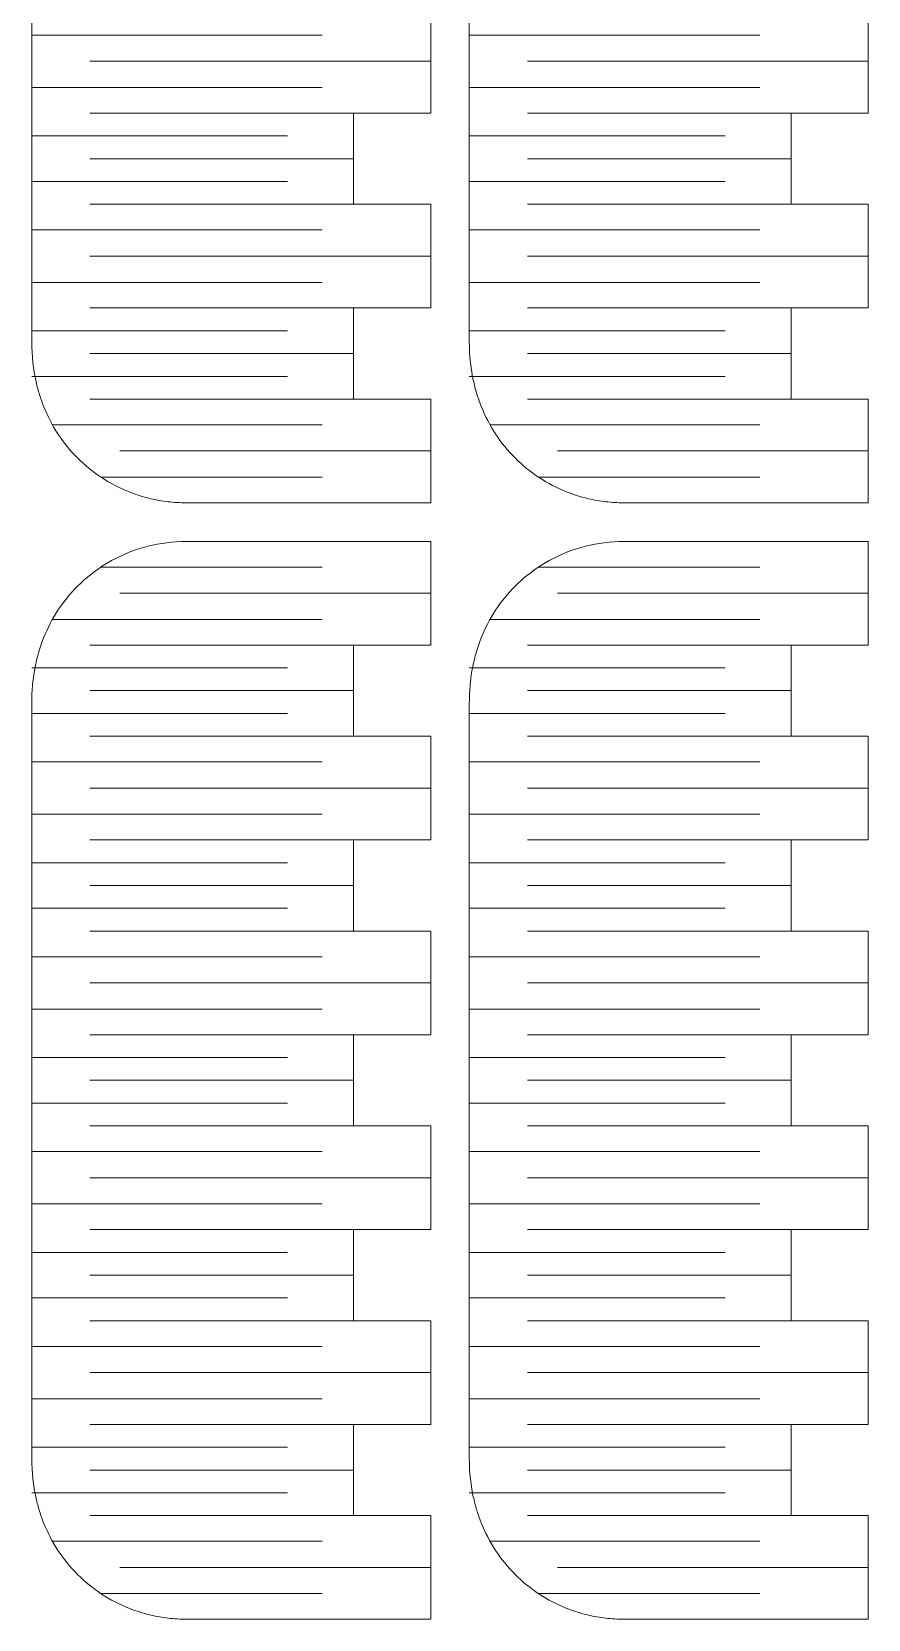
# Model space of a CAD drawing. Header units: millimetres. Extents: x -297 to 399, y -331 to 222.
# Drawn here: x 334 to 399, y -127.8 to -4.5 of the extents above; entities that cross this region are included whole.
import ezdxf

# ---------------------------------------------------------------- set-up
doc = ezdxf.new("R2010")
doc.units = ezdxf.units.MM
doc.header["$MEASUREMENT"] = 0
doc.layers.add('Layer 1', color=7, linetype='Continuous')

msp = doc.modelspace()

# ---------------------------------------------------------------- linework, layer by layer
at = {"layer": 'Layer 1', "color": 250, "lineweight": 20}
for points in [[(341.2981, 41.6833), (340.5568, 41.3673), (339.8446, 40.9772), (339.1813, 40.5174), (339.1813, 40.5174), (338.5198, 40.0589), (337.9069, 39.5311), (337.3525, 38.9478), (337.3525, 38.9478), (336.7996, 38.3661), (336.3049, 37.729), (335.8812, 37.0473), (335.8812, 37.0473), (335.4541, 36.3601), (335.0992, 35.6274), (334.8188, 34.8695), (334.8188, 34.8695), (334.7419, 34.6616), (334.6706, 34.4519), (334.6049, 34.2403), (334.6049, 34.2403), (334.5387, 34.027), (334.4783, 33.8118), (334.4235, 33.5952), (334.4235, 33.5952), (334.3681, 33.3762), (334.3185, 33.1557), (334.2745, 32.9341), (334.2745, 32.9341), (334.2299, 32.7094), (334.1911, 32.4837), (334.1579, 32.257), (334.1579, 32.257), (334.1242, 32.0268), (334.0964, 31.7957), (334.0738, 31.564), (334.0738, 31.564), (334.0507, 31.3282), (334.033, 31.0918), (334.0221, 30.8551), (334.0221, 30.8551), (334.0109, 30.6136), (334.0069, 30.3719), (334.0028, 30.1302), (334.0028, 30.1302), (334.0028, 30.1302), (334.0028, -28.557), (334.0028, -28.557), (334.0028, -28.557), (334.0028, -28.557), (334.0102, -28.9717), (334.0102, -28.9717), (334.0102, -28.9717), (334.0102, -28.9717), (334.0274, -29.379), (334.0274, -29.379), (334.0274, -29.379), (334.0274, -29.379), (334.0545, -29.7787), (334.0545, -29.7787), (334.0545, -29.7787), (334.0545, -29.7787), (334.0914, -30.1711), (334.0914, -30.1711), (334.0914, -30.1711), (334.0914, -30.1711), (334.1382, -30.5559), (334.1382, -30.5559), (334.1382, -30.5559), (334.1382, -30.5559), (334.1949, -30.9332), (334.1949, -30.9332), (334.1949, -30.9332), (334.1949, -30.9332), (334.2614, -31.3031), (334.2614, -31.3031), (334.2614, -31.3031), (334.3278, -31.644), (334.4077, -31.9824), (334.5013, -32.317), (334.5013, -32.317), (334.5938, -32.6475), (334.6996, -32.9742), (334.8188, -33.2963), (334.8188, -33.2963), (335.0992, -34.0542), (335.4539, -34.7865), (335.8808, -35.4735), (335.8808, -35.4735), (336.3045, -36.1554), (336.7994, -36.7926), (337.3525, -37.3746), (337.3525, -37.3746), (337.9067, -37.9578), (338.5195, -38.4854), (339.1807, -38.9438), (339.1807, -38.9438), (339.8442, -39.4037), (340.5565, -39.7939), (341.2981, -40.1101), (341.2981, -40.1101), (341.5094, -40.2002), (341.723, -40.2843), (341.939, -40.3621), (341.939, -40.3621), (342.154, -40.4396), (342.3712, -40.511), (342.5903, -40.5759), (342.5903, -40.5759), (342.8091, -40.6408), (343.0298, -40.6993), (343.252, -40.7515), (343.252, -40.7515), (343.4747, -40.8037), (343.6988, -40.8495), (343.9241, -40.8887), (343.9241, -40.8887), (344.1506, -40.9282), (344.3782, -40.961), (344.6066, -40.9878), (344.6066, -40.9878), (344.8369, -41.0148), (345.068, -41.0357), (345.2995, -41.0485), (345.2995, -41.0485), (345.5337, -41.0615), (345.7682, -41.0663), (346.0028, -41.071), (346.0028, -41.071), (346.0028, -41.071), (365.0028, -41.071), (365.0028, -41.071), (365.0028, -41.071), (365.0028, -41.071), (365.0028, -33.0204), (365.0028, -33.0204), (365.0028, -33.0204), (365.0028, -33.0204), (359.0028, -33.0204), (359.0028, -33.0204), (359.0028, -33.0204), (359.0028, -33.0204), (359.0028, -25.9381), (359.0028, -25.9381), (359.0028, -25.9381), (359.0028, -25.9381), (365.0028, -25.9381), (365.0028, -25.9381), (365.0028, -25.9381), (365.0028, -25.9381), (365.0028, -17.8875), (365.0028, -17.8875), (365.0028, -17.8875), (365.0028, -17.8875), (359.0028, -17.8875), (359.0028, -17.8875), (359.0028, -17.8875), (359.0028, -17.8875), (359.0028, -10.8052), (359.0028, -10.8052), (359.0028, -10.8052), (359.0028, -10.8052), (365.0028, -10.8052), (365.0028, -10.8052), (365.0028, -10.8052), (365.0028, -10.8052), (365.0028, -2.7546), (365.0028, -2.7546), (365.0028, -2.7546), (365.0028, -2.7546), (359.0028, -2.7546), (359.0028, -2.7546), (359.0028, -2.7546), (359.0028, -2.7546), (359.0028, 4.3278), (359.0028, 4.3278), (359.0028, 4.3278), (359.0028, 4.3278), (365.0028, 4.3278), (365.0028, 4.3278), (365.0028, 4.3278), (365.0028, 4.3278), (365.0028, 12.3784), (365.0028, 12.3784), (365.0028, 12.3784), (365.0028, 12.3784), (359.0028, 12.3784), (359.0028, 12.3784), (359.0028, 12.3784), (359.0028, 12.3784), (359.0028, 19.4607), (359.0028, 19.4607), (359.0028, 19.4607), (359.0028, 19.4607), (365.0028, 19.4607), (365.0028, 19.4607), (365.0028, 19.4607), (365.0028, 19.4607), (365.0028, 27.5113), (365.0028, 27.5113), (365.0028, 27.5113), (365.0028, 27.5113), (359.0028, 27.5113), (359.0028, 27.5113), (359.0028, 27.5113), (359.0028, 27.5113), (359.0028, 34.5936), (359.0028, 34.5936), (359.0028, 34.5936), (359.0028, 34.5936), (365.0028, 34.5936), (365.0028, 34.5936), (365.0028, 34.5936), (365.0028, 34.5936), (365.0028, 42.6442), (365.0028, 42.6442), (365.0028, 42.6442), (365.0028, 42.6442), (346.0028, 42.6442), (346.0028, 42.6442), (346.0028, 42.6442), (346.0028, 42.6442), (345.6206, 42.6359), (345.6206, 42.6359), (345.6206, 42.6359), (345.6206, 42.6359), (345.2417, 42.6166), (345.2417, 42.6166), (345.2417, 42.6166), (345.2417, 42.6166), (344.8663, 42.5863), (344.8663, 42.5863), (344.8663, 42.5863), (344.8663, 42.5863), (344.4942, 42.5452), (344.4942, 42.5452), (344.4942, 42.5452), (344.4942, 42.5452), (344.1255, 42.4931), (344.1255, 42.4931), (344.1255, 42.4931), (344.1255, 42.4931), (343.7602, 42.4301), (343.7602, 42.4301), (343.7602, 42.4301), (343.7602, 42.4301), (343.3983, 42.3562), (343.3983, 42.3562), (343.3983, 42.3562), (343.3983, 42.3562), (343.0398, 42.2714), (343.0398, 42.2714), (343.0398, 42.2714), (343.0398, 42.2714), (342.6847, 42.1756), (342.6847, 42.1756), (342.6847, 42.1756), (342.6847, 42.1756), (342.333, 42.0689), (342.333, 42.0689), (342.333, 42.0689), (342.333, 42.0689), (341.9846, 41.9513), (341.9846, 41.9513), (341.9846, 41.9513), (341.9846, 41.9513), (341.6397, 41.8228), (341.6397, 41.8228), (341.6397, 41.8228), (341.6397, 41.8228), (341.2981, 41.6833), (341.2981, 41.6833)], [(375.2981, 41.6833), (374.5568, 41.3673), (373.8446, 40.9772), (373.1813, 40.5174), (373.1813, 40.5174), (372.5198, 40.0589), (371.9069, 39.5311), (371.3525, 38.9478), (371.3525, 38.9478), (370.7996, 38.3661), (370.3049, 37.729), (369.8812, 37.0473), (369.8812, 37.0473), (369.4541, 36.3601), (369.0992, 35.6274), (368.8188, 34.8695), (368.8188, 34.8695), (368.7419, 34.6616), (368.6706, 34.4519), (368.6049, 34.2403), (368.6049, 34.2403), (368.5387, 34.027), (368.4783, 33.8118), (368.4235, 33.5952), (368.4235, 33.5952), (368.3681, 33.3762), (368.3185, 33.1557), (368.2745, 32.9341), (368.2745, 32.9341), (368.2299, 32.7094), (368.1911, 32.4837), (368.1579, 32.257), (368.1579, 32.257), (368.1242, 32.0268), (368.0964, 31.7957), (368.0738, 31.564), (368.0738, 31.564), (368.0507, 31.3282), (368.033, 31.0918), (368.0221, 30.8551), (368.0221, 30.8551), (368.0109, 30.6136), (368.0069, 30.3719), (368.0028, 30.1302), (368.0028, 30.1302), (368.0028, 30.1302), (368.0028, -28.557), (368.0028, -28.557), (368.0028, -28.557), (368.0028, -28.557), (368.0102, -28.9717), (368.0102, -28.9717), (368.0102, -28.9717), (368.0102, -28.9717), (368.0274, -29.379), (368.0274, -29.379), (368.0274, -29.379), (368.0274, -29.379), (368.0545, -29.7787), (368.0545, -29.7787), (368.0545, -29.7787), (368.0545, -29.7787), (368.0914, -30.1711), (368.0914, -30.1711), (368.0914, -30.1711), (368.0914, -30.1711), (368.1382, -30.5559), (368.1382, -30.5559), (368.1382, -30.5559), (368.1382, -30.5559), (368.1949, -30.9332), (368.1949, -30.9332), (368.1949, -30.9332), (368.1949, -30.9332), (368.2614, -31.3031), (368.2614, -31.3031), (368.2614, -31.3031), (368.3278, -31.644), (368.4077, -31.9824), (368.5013, -32.317), (368.5013, -32.317), (368.5938, -32.6475), (368.6996, -32.9742), (368.8188, -33.2963), (368.8188, -33.2963), (369.0992, -34.0542), (369.4539, -34.7865), (369.8808, -35.4735), (369.8808, -35.4735), (370.3045, -36.1554), (370.7994, -36.7926), (371.3525, -37.3746), (371.3525, -37.3746), (371.9067, -37.9578), (372.5195, -38.4854), (373.1807, -38.9438), (373.1807, -38.9438), (373.8442, -39.4037), (374.5565, -39.7939), (375.2981, -40.1101), (375.2981, -40.1101), (375.5094, -40.2002), (375.723, -40.2843), (375.939, -40.3621), (375.939, -40.3621), (376.154, -40.4396), (376.3712, -40.511), (376.5903, -40.5759), (376.5903, -40.5759), (376.8091, -40.6408), (377.0298, -40.6993), (377.252, -40.7515), (377.252, -40.7515), (377.4747, -40.8037), (377.6988, -40.8495), (377.9241, -40.8887), (377.9241, -40.8887), (378.1506, -40.9282), (378.3782, -40.961), (378.6066, -40.9878), (378.6066, -40.9878), (378.8369, -41.0148), (379.068, -41.0357), (379.2995, -41.0485), (379.2995, -41.0485), (379.5337, -41.0615), (379.7682, -41.0663), (380.0028, -41.071), (380.0028, -41.071), (380.0028, -41.071), (399.0028, -41.071), (399.0028, -41.071), (399.0028, -41.071), (399.0028, -41.071), (399.0028, -33.0204), (399.0028, -33.0204), (399.0028, -33.0204), (399.0028, -33.0204), (393.0028, -33.0204), (393.0028, -33.0204), (393.0028, -33.0204), (393.0028, -33.0204), (393.0028, -25.9381), (393.0028, -25.9381), (393.0028, -25.9381), (393.0028, -25.9381), (399.0028, -25.9381), (399.0028, -25.9381), (399.0028, -25.9381), (399.0028, -25.9381), (399.0028, -17.8875), (399.0028, -17.8875), (399.0028, -17.8875), (399.0028, -17.8875), (393.0028, -17.8875), (393.0028, -17.8875), (393.0028, -17.8875), (393.0028, -17.8875), (393.0028, -10.8052), (393.0028, -10.8052), (393.0028, -10.8052), (393.0028, -10.8052), (399.0028, -10.8052), (399.0028, -10.8052), (399.0028, -10.8052), (399.0028, -10.8052), (399.0028, -2.7546), (399.0028, -2.7546), (399.0028, -2.7546), (399.0028, -2.7546), (393.0028, -2.7546), (393.0028, -2.7546), (393.0028, -2.7546), (393.0028, -2.7546), (393.0028, 4.3278), (393.0028, 4.3278), (393.0028, 4.3278), (393.0028, 4.3278), (399.0028, 4.3278), (399.0028, 4.3278), (399.0028, 4.3278), (399.0028, 4.3278), (399.0028, 12.3784), (399.0028, 12.3784), (399.0028, 12.3784), (399.0028, 12.3784), (393.0028, 12.3784), (393.0028, 12.3784), (393.0028, 12.3784), (393.0028, 12.3784), (393.0028, 19.4607), (393.0028, 19.4607), (393.0028, 19.4607), (393.0028, 19.4607), (399.0028, 19.4607), (399.0028, 19.4607), (399.0028, 19.4607), (399.0028, 19.4607), (399.0028, 27.5113), (399.0028, 27.5113), (399.0028, 27.5113), (399.0028, 27.5113), (393.0028, 27.5113), (393.0028, 27.5113), (393.0028, 27.5113), (393.0028, 27.5113), (393.0028, 34.5936), (393.0028, 34.5936), (393.0028, 34.5936), (393.0028, 34.5936), (399.0028, 34.5936), (399.0028, 34.5936), (399.0028, 34.5936), (399.0028, 34.5936), (399.0028, 42.6442), (399.0028, 42.6442), (399.0028, 42.6442), (399.0028, 42.6442), (380.0028, 42.6442), (380.0028, 42.6442), (380.0028, 42.6442), (380.0028, 42.6442), (379.6206, 42.6359), (379.6206, 42.6359), (379.6206, 42.6359), (379.6206, 42.6359), (379.2417, 42.6166), (379.2417, 42.6166), (379.2417, 42.6166), (379.2417, 42.6166), (378.8663, 42.5863), (378.8663, 42.5863), (378.8663, 42.5863), (378.8663, 42.5863), (378.4942, 42.5452), (378.4942, 42.5452), (378.4942, 42.5452), (378.4942, 42.5452), (378.1255, 42.4931), (378.1255, 42.4931), (378.1255, 42.4931), (378.1255, 42.4931), (377.7602, 42.4301), (377.7602, 42.4301), (377.7602, 42.4301), (377.7602, 42.4301), (377.3983, 42.3562), (377.3983, 42.3562), (377.3983, 42.3562), (377.3983, 42.3562), (377.0398, 42.2714), (377.0398, 42.2714), (377.0398, 42.2714), (377.0398, 42.2714), (376.6847, 42.1756), (376.6847, 42.1756), (376.6847, 42.1756), (376.6847, 42.1756), (376.333, 42.0689), (376.333, 42.0689), (376.333, 42.0689), (376.333, 42.0689), (375.9846, 41.9513), (375.9846, 41.9513), (375.9846, 41.9513), (375.9846, 41.9513), (375.6397, 41.8228), (375.6397, 41.8228), (375.6397, 41.8228), (375.6397, 41.8228), (375.2981, 41.6833), (375.2981, 41.6833)], [(341.2981, -45.0319), (340.5568, -45.3479), (339.8446, -45.738), (339.1813, -46.1978), (339.1813, -46.1978), (338.5198, -46.6563), (337.9069, -47.1841), (337.3525, -47.7674), (337.3525, -47.7674), (336.7996, -48.3491), (336.3049, -48.9862), (335.8812, -49.6679), (335.8812, -49.6679), (335.4541, -50.3551), (335.0992, -51.0878), (334.8188, -51.8457), (334.8188, -51.8457), (334.7419, -52.0536), (334.6706, -52.2633), (334.6049, -52.4749), (334.6049, -52.4749), (334.5387, -52.6882), (334.4783, -52.9034), (334.4235, -53.12), (334.4235, -53.12), (334.3681, -53.339), (334.3185, -53.5595), (334.2745, -53.7811), (334.2745, -53.7811), (334.2299, -54.0058), (334.1911, -54.2315), (334.1579, -54.4582), (334.1579, -54.4582), (334.1242, -54.6884), (334.0964, -54.9195), (334.0738, -55.1512), (334.0738, -55.1512), (334.0507, -55.387), (334.033, -55.6234), (334.0221, -55.8601), (334.0221, -55.8601), (334.0109, -56.1016), (334.0069, -56.3433), (334.0028, -56.585), (334.0028, -56.585), (334.0028, -56.585), (334.0028, -115.2722), (334.0028, -115.2722), (334.0028, -115.2722), (334.0028, -115.2722), (334.0102, -115.6869), (334.0102, -115.6869), (334.0102, -115.6869), (334.0102, -115.6869), (334.0274, -116.0942), (334.0274, -116.0942), (334.0274, -116.0942), (334.0274, -116.0942), (334.0545, -116.4939), (334.0545, -116.4939), (334.0545, -116.4939), (334.0545, -116.4939), (334.0914, -116.8863), (334.0914, -116.8863), (334.0914, -116.8863), (334.0914, -116.8863), (334.1382, -117.2711), (334.1382, -117.2711), (334.1382, -117.2711), (334.1382, -117.2711), (334.1949, -117.6484), (334.1949, -117.6484), (334.1949, -117.6484), (334.1949, -117.6484), (334.2614, -118.0183), (334.2614, -118.0183), (334.2614, -118.0183), (334.3278, -118.3592), (334.4077, -118.6976), (334.5013, -119.0322), (334.5013, -119.0322), (334.5938, -119.3627), (334.6996, -119.6894), (334.8188, -120.0115), (334.8188, -120.0115), (335.0992, -120.7694), (335.4539, -121.5017), (335.8808, -122.1887), (335.8808, -122.1887), (336.3045, -122.8706), (336.7994, -123.5078), (337.3525, -124.0898), (337.3525, -124.0898), (337.9067, -124.673), (338.5195, -125.2006), (339.1807, -125.659), (339.1807, -125.659), (339.8442, -126.1189), (340.5565, -126.5091), (341.2981, -126.8253), (341.2981, -126.8253), (341.5094, -126.9154), (341.723, -126.9995), (341.939, -127.0773), (341.939, -127.0773), (342.154, -127.1548), (342.3712, -127.2262), (342.5903, -127.2911), (342.5903, -127.2911), (342.8091, -127.356), (343.0298, -127.4145), (343.252, -127.4667), (343.252, -127.4667), (343.4747, -127.5189), (343.6988, -127.5647), (343.9241, -127.6039), (343.9241, -127.6039), (344.1506, -127.6434), (344.3782, -127.6762), (344.6066, -127.703), (344.6066, -127.703), (344.8369, -127.73), (345.068, -127.7509), (345.2995, -127.7637), (345.2995, -127.7637), (345.5337, -127.7767), (345.7682, -127.7815), (346.0028, -127.7862), (346.0028, -127.7862), (346.0028, -127.7862), (365.0028, -127.7862), (365.0028, -127.7862), (365.0028, -127.7862), (365.0028, -127.7862), (365.0028, -119.7356), (365.0028, -119.7356), (365.0028, -119.7356), (365.0028, -119.7356), (359.0028, -119.7356), (359.0028, -119.7356), (359.0028, -119.7356), (359.0028, -119.7356), (359.0028, -112.6533), (359.0028, -112.6533), (359.0028, -112.6533), (359.0028, -112.6533), (365.0028, -112.6533), (365.0028, -112.6533), (365.0028, -112.6533), (365.0028, -112.6533), (365.0028, -104.6027), (365.0028, -104.6027), (365.0028, -104.6027), (365.0028, -104.6027), (359.0028, -104.6027), (359.0028, -104.6027), (359.0028, -104.6027), (359.0028, -104.6027), (359.0028, -97.5204), (359.0028, -97.5204), (359.0028, -97.5204), (359.0028, -97.5204), (365.0028, -97.5204), (365.0028, -97.5204), (365.0028, -97.5204), (365.0028, -97.5204), (365.0028, -89.4698), (365.0028, -89.4698), (365.0028, -89.4698), (365.0028, -89.4698), (359.0028, -89.4698), (359.0028, -89.4698), (359.0028, -89.4698), (359.0028, -89.4698), (359.0028, -82.3874), (359.0028, -82.3874), (359.0028, -82.3874), (359.0028, -82.3874), (365.0028, -82.3874), (365.0028, -82.3874), (365.0028, -82.3874), (365.0028, -82.3874), (365.0028, -74.3368), (365.0028, -74.3368), (365.0028, -74.3368), (365.0028, -74.3368), (359.0028, -74.3368), (359.0028, -74.3368), (359.0028, -74.3368), (359.0028, -74.3368), (359.0028, -67.2545), (359.0028, -67.2545), (359.0028, -67.2545), (359.0028, -67.2545), (365.0028, -67.2545), (365.0028, -67.2545), (365.0028, -67.2545), (365.0028, -67.2545), (365.0028, -59.2039), (365.0028, -59.2039), (365.0028, -59.2039), (365.0028, -59.2039), (359.0028, -59.2039), (359.0028, -59.2039), (359.0028, -59.2039), (359.0028, -59.2039), (359.0028, -52.1216), (359.0028, -52.1216), (359.0028, -52.1216), (359.0028, -52.1216), (365.0028, -52.1216), (365.0028, -52.1216), (365.0028, -52.1216), (365.0028, -52.1216), (365.0028, -44.071), (365.0028, -44.071), (365.0028, -44.071), (365.0028, -44.071), (346.0028, -44.071), (346.0028, -44.071), (346.0028, -44.071), (346.0028, -44.071), (345.6206, -44.0793), (345.6206, -44.0793), (345.6206, -44.0793), (345.6206, -44.0793), (345.2417, -44.0986), (345.2417, -44.0986), (345.2417, -44.0986), (345.2417, -44.0986), (344.8663, -44.1289), (344.8663, -44.1289), (344.8663, -44.1289), (344.8663, -44.1289), (344.4942, -44.17), (344.4942, -44.17), (344.4942, -44.17), (344.4942, -44.17), (344.1255, -44.2221), (344.1255, -44.2221), (344.1255, -44.2221), (344.1255, -44.2221), (343.7602, -44.2851), (343.7602, -44.2851), (343.7602, -44.2851), (343.7602, -44.2851), (343.3983, -44.359), (343.3983, -44.359), (343.3983, -44.359), (343.3983, -44.359), (343.0398, -44.4438), (343.0398, -44.4438), (343.0398, -44.4438), (343.0398, -44.4438), (342.6847, -44.5396), (342.6847, -44.5396), (342.6847, -44.5396), (342.6847, -44.5396), (342.333, -44.6463), (342.333, -44.6463), (342.333, -44.6463), (342.333, -44.6463), (341.9846, -44.7639), (341.9846, -44.7639), (341.9846, -44.7639), (341.9846, -44.7639), (341.6397, -44.8924), (341.6397, -44.8924), (341.6397, -44.8924), (341.6397, -44.8924), (341.2981, -45.0319), (341.2981, -45.0319)], [(375.2981, -45.0319), (374.5568, -45.3479), (373.8446, -45.738), (373.1813, -46.1978), (373.1813, -46.1978), (372.5198, -46.6563), (371.9069, -47.1841), (371.3525, -47.7674), (371.3525, -47.7674), (370.7996, -48.3491), (370.3049, -48.9862), (369.8812, -49.6679), (369.8812, -49.6679), (369.4541, -50.3551), (369.0992, -51.0878), (368.8188, -51.8457), (368.8188, -51.8457), (368.7419, -52.0536), (368.6706, -52.2633), (368.6049, -52.4749), (368.6049, -52.4749), (368.5387, -52.6882), (368.4783, -52.9034), (368.4235, -53.12), (368.4235, -53.12), (368.3681, -53.339), (368.3185, -53.5595), (368.2745, -53.7811), (368.2745, -53.7811), (368.2299, -54.0058), (368.1911, -54.2315), (368.1579, -54.4582), (368.1579, -54.4582), (368.1242, -54.6884), (368.0964, -54.9195), (368.0738, -55.1512), (368.0738, -55.1512), (368.0507, -55.387), (368.033, -55.6234), (368.0221, -55.8601), (368.0221, -55.8601), (368.0109, -56.1016), (368.0069, -56.3433), (368.0028, -56.585), (368.0028, -56.585), (368.0028, -56.585), (368.0028, -115.2722), (368.0028, -115.2722), (368.0028, -115.2722), (368.0028, -115.2722), (368.0102, -115.6869), (368.0102, -115.6869), (368.0102, -115.6869), (368.0102, -115.6869), (368.0274, -116.0942), (368.0274, -116.0942), (368.0274, -116.0942), (368.0274, -116.0942), (368.0545, -116.4939), (368.0545, -116.4939), (368.0545, -116.4939), (368.0545, -116.4939), (368.0914, -116.8863), (368.0914, -116.8863), (368.0914, -116.8863), (368.0914, -116.8863), (368.1382, -117.2711), (368.1382, -117.2711), (368.1382, -117.2711), (368.1382, -117.2711), (368.1949, -117.6484), (368.1949, -117.6484), (368.1949, -117.6484), (368.1949, -117.6484), (368.2614, -118.0183), (368.2614, -118.0183), (368.2614, -118.0183), (368.3278, -118.3592), (368.4077, -118.6976), (368.5013, -119.0322), (368.5013, -119.0322), (368.5938, -119.3627), (368.6996, -119.6894), (368.8188, -120.0115), (368.8188, -120.0115), (369.0992, -120.7694), (369.4539, -121.5017), (369.8808, -122.1887), (369.8808, -122.1887), (370.3045, -122.8706), (370.7994, -123.5078), (371.3525, -124.0898), (371.3525, -124.0898), (371.9067, -124.673), (372.5195, -125.2006), (373.1807, -125.659), (373.1807, -125.659), (373.8442, -126.1189), (374.5565, -126.5091), (375.2981, -126.8253), (375.2981, -126.8253), (375.5094, -126.9154), (375.723, -126.9995), (375.939, -127.0773), (375.939, -127.0773), (376.154, -127.1548), (376.3712, -127.2262), (376.5903, -127.2911), (376.5903, -127.2911), (376.8091, -127.356), (377.0298, -127.4145), (377.252, -127.4667), (377.252, -127.4667), (377.4747, -127.5189), (377.6988, -127.5647), (377.9241, -127.6039), (377.9241, -127.6039), (378.1506, -127.6434), (378.3782, -127.6762), (378.6066, -127.703), (378.6066, -127.703), (378.8369, -127.73), (379.068, -127.7509), (379.2995, -127.7637), (379.2995, -127.7637), (379.5337, -127.7767), (379.7682, -127.7815), (380.0028, -127.7862), (380.0028, -127.7862), (380.0028, -127.7862), (399.0028, -127.7862), (399.0028, -127.7862), (399.0028, -127.7862), (399.0028, -127.7862), (399.0028, -119.7356), (399.0028, -119.7356), (399.0028, -119.7356), (399.0028, -119.7356), (393.0028, -119.7356), (393.0028, -119.7356), (393.0028, -119.7356), (393.0028, -119.7356), (393.0028, -112.6533), (393.0028, -112.6533), (393.0028, -112.6533), (393.0028, -112.6533), (399.0028, -112.6533), (399.0028, -112.6533), (399.0028, -112.6533), (399.0028, -112.6533), (399.0028, -104.6027), (399.0028, -104.6027), (399.0028, -104.6027), (399.0028, -104.6027), (393.0028, -104.6027), (393.0028, -104.6027), (393.0028, -104.6027), (393.0028, -104.6027), (393.0028, -97.5204), (393.0028, -97.5204), (393.0028, -97.5204), (393.0028, -97.5204), (399.0028, -97.5204), (399.0028, -97.5204), (399.0028, -97.5204), (399.0028, -97.5204), (399.0028, -89.4698), (399.0028, -89.4698), (399.0028, -89.4698), (399.0028, -89.4698), (393.0028, -89.4698), (393.0028, -89.4698), (393.0028, -89.4698), (393.0028, -89.4698), (393.0028, -82.3874), (393.0028, -82.3874), (393.0028, -82.3874), (393.0028, -82.3874), (399.0028, -82.3874), (399.0028, -82.3874), (399.0028, -82.3874), (399.0028, -82.3874), (399.0028, -74.3368), (399.0028, -74.3368), (399.0028, -74.3368), (399.0028, -74.3368), (393.0028, -74.3368), (393.0028, -74.3368), (393.0028, -74.3368), (393.0028, -74.3368), (393.0028, -67.2545), (393.0028, -67.2545), (393.0028, -67.2545), (393.0028, -67.2545), (399.0028, -67.2545), (399.0028, -67.2545), (399.0028, -67.2545), (399.0028, -67.2545), (399.0028, -59.2039), (399.0028, -59.2039), (399.0028, -59.2039), (399.0028, -59.2039), (393.0028, -59.2039), (393.0028, -59.2039), (393.0028, -59.2039), (393.0028, -59.2039), (393.0028, -52.1216), (393.0028, -52.1216), (393.0028, -52.1216), (393.0028, -52.1216), (399.0028, -52.1216), (399.0028, -52.1216), (399.0028, -52.1216), (399.0028, -52.1216), (399.0028, -44.071), (399.0028, -44.071), (399.0028, -44.071), (399.0028, -44.071), (380.0028, -44.071), (380.0028, -44.071), (380.0028, -44.071), (380.0028, -44.071), (379.6206, -44.0793), (379.6206, -44.0793), (379.6206, -44.0793), (379.6206, -44.0793), (379.2417, -44.0986), (379.2417, -44.0986), (379.2417, -44.0986), (379.2417, -44.0986), (378.8663, -44.1289), (378.8663, -44.1289), (378.8663, -44.1289), (378.8663, -44.1289), (378.4942, -44.17), (378.4942, -44.17), (378.4942, -44.17), (378.4942, -44.17), (378.1255, -44.2221), (378.1255, -44.2221), (378.1255, -44.2221), (378.1255, -44.2221), (377.7602, -44.2851), (377.7602, -44.2851), (377.7602, -44.2851), (377.7602, -44.2851), (377.3983, -44.359), (377.3983, -44.359), (377.3983, -44.359), (377.3983, -44.359), (377.0398, -44.4438), (377.0398, -44.4438), (377.0398, -44.4438), (377.0398, -44.4438), (376.6847, -44.5396), (376.6847, -44.5396), (376.6847, -44.5396), (376.6847, -44.5396), (376.333, -44.6463), (376.333, -44.6463), (376.333, -44.6463), (376.333, -44.6463), (375.9846, -44.7639), (375.9846, -44.7639), (375.9846, -44.7639), (375.9846, -44.7639), (375.6397, -44.8924), (375.6397, -44.8924), (375.6397, -44.8924), (375.6397, -44.8924), (375.2981, -45.0319), (375.2981, -45.0319)]]:
    msp.add_open_spline(points, degree=3, knots=[0, 0, 0, 0, 0.01449275, 0.01449275, 0.01449275, 0.01449275, 0.02898551, 0.02898551, 0.02898551, 0.02898551, 0.04347826, 0.04347826, 0.04347826, 0.04347826, 0.05797101, 0.05797101, 0.05797101, 0.05797101, 0.07246377, 0.07246377, 0.07246377, 0.07246377, 0.08695652, 0.08695652, 0.08695652, 0.08695652, 0.10144928, 0.10144928, 0.10144928, 0.10144928, 0.11594203, 0.11594203, 0.11594203, 0.11594203, 0.13043478, 0.13043478, 0.13043478, 0.13043478, 0.14492754, 0.14492754, 0.14492754, 0.14492754, 0.15942029, 0.15942029, 0.15942029, 0.15942029, 0.17391304, 0.17391304, 0.17391304, 0.17391304, 0.1884058, 0.1884058, 0.1884058, 0.1884058, 0.20289855, 0.20289855, 0.20289855, 0.20289855, 0.2173913, 0.2173913, 0.2173913, 0.2173913, 0.23188406, 0.23188406, 0.23188406, 0.23188406, 0.24637681, 0.24637681, 0.24637681, 0.24637681, 0.26086957, 0.26086957, 0.26086957, 0.26086957, 0.27536232, 0.27536232, 0.27536232, 0.27536232, 0.28985507, 0.28985507, 0.28985507, 0.28985507, 0.30434783, 0.30434783, 0.30434783, 0.30434783, 0.31884058, 0.31884058, 0.31884058, 0.31884058, 0.33333333, 0.33333333, 0.33333333, 0.33333333, 0.34782609, 0.34782609, 0.34782609, 0.34782609, 0.36231884, 0.36231884, 0.36231884, 0.36231884, 0.37681159, 0.37681159, 0.37681159, 0.37681159, 0.39130435, 0.39130435, 0.39130435, 0.39130435, 0.4057971, 0.4057971, 0.4057971, 0.4057971, 0.42028986, 0.42028986, 0.42028986, 0.42028986, 0.43478261, 0.43478261, 0.43478261, 0.43478261, 0.44927536, 0.44927536, 0.44927536, 0.44927536, 0.46376812, 0.46376812, 0.46376812, 0.46376812, 0.47826087, 0.47826087, 0.47826087, 0.47826087, 0.49275362, 0.49275362, 0.49275362, 0.49275362, 0.50724638, 0.50724638, 0.50724638, 0.50724638, 0.52173913, 0.52173913, 0.52173913, 0.52173913, 0.53623188, 0.53623188, 0.53623188, 0.53623188, 0.55072464, 0.55072464, 0.55072464, 0.55072464, 0.56521739, 0.56521739, 0.56521739, 0.56521739, 0.57971014, 0.57971014, 0.57971014, 0.57971014, 0.5942029, 0.5942029, 0.5942029, 0.5942029, 0.60869565, 0.60869565, 0.60869565, 0.60869565, 0.62318841, 0.62318841, 0.62318841, 0.62318841, 0.63768116, 0.63768116, 0.63768116, 0.63768116, 0.65217391, 0.65217391, 0.65217391, 0.65217391, 0.66666667, 0.66666667, 0.66666667, 0.66666667, 0.68115942, 0.68115942, 0.68115942, 0.68115942, 0.69565217, 0.69565217, 0.69565217, 0.69565217, 0.71014493, 0.71014493, 0.71014493, 0.71014493, 0.72463768, 0.72463768, 0.72463768, 0.72463768, 0.73913043, 0.73913043, 0.73913043, 0.73913043, 0.75362319, 0.75362319, 0.75362319, 0.75362319, 0.76811594, 0.76811594, 0.76811594, 0.76811594, 0.7826087, 0.7826087, 0.7826087, 0.7826087, 0.79710145, 0.79710145, 0.79710145, 0.79710145, 0.8115942, 0.8115942, 0.8115942, 0.8115942, 0.82608696, 0.82608696, 0.82608696, 0.82608696, 0.84057971, 0.84057971, 0.84057971, 0.84057971, 0.85507246, 0.85507246, 0.85507246, 0.85507246, 0.86956522, 0.86956522, 0.86956522, 0.86956522, 0.88405797, 0.88405797, 0.88405797, 0.88405797, 0.89855072, 0.89855072, 0.89855072, 0.89855072, 0.91304348, 0.91304348, 0.91304348, 0.91304348, 0.92753623, 0.92753623, 0.92753623, 0.92753623, 0.94202899, 0.94202899, 0.94202899, 0.94202899, 0.95652174, 0.95652174, 0.95652174, 0.95652174, 0.97101449, 0.97101449, 0.97101449, 0.97101449, 1, 1, 1, 1], dxfattribs=at)
for points in [[(334.0028, -4.743), (334.0028, -4.743), (356.5775, -4.743), (356.5775, -4.743)], [(368.0028, -4.743), (368.0028, -4.743), (390.5775, -4.743), (390.5775, -4.743)], [(365.0028, -6.7799), (365.0028, -6.7799), (338.5124, -6.7799), (338.5124, -6.7799)], [(399.0028, -6.7799), (399.0028, -6.7799), (372.5124, -6.7799), (372.5124, -6.7799)], [(334.0028, -8.817), (334.0028, -8.817), (356.5775, -8.817), (356.5775, -8.817)], [(368.0028, -8.817), (368.0028, -8.817), (390.5775, -8.817), (390.5775, -8.817)], [(359.0028, -10.8054), (359.0028, -10.8054), (338.5124, -10.8054), (338.5124, -10.8054)], [(393.0028, -10.8054), (393.0028, -10.8054), (372.5124, -10.8054), (372.5124, -10.8054)], [(334.0028, -12.576), (334.0028, -12.576), (353.8787, -12.576), (353.8787, -12.576)], [(368.0028, -12.576), (368.0028, -12.576), (387.8787, -12.576), (387.8787, -12.576)], [(359.0028, -14.3464), (359.0028, -14.3464), (338.5124, -14.3464), (338.5124, -14.3464)], [(393.0028, -14.3464), (393.0028, -14.3464), (372.5124, -14.3464), (372.5124, -14.3464)], [(334.0028, -16.1169), (334.0028, -16.1169), (353.8787, -16.1169), (353.8787, -16.1169)], [(368.0028, -16.1169), (368.0028, -16.1169), (387.8787, -16.1169), (387.8787, -16.1169)], [(359.0028, -17.8875), (359.0028, -17.8875), (338.5124, -17.8875), (338.5124, -17.8875)], [(393.0028, -17.8875), (393.0028, -17.8875), (372.5124, -17.8875), (372.5124, -17.8875)], [(334.0028, -19.8758), (334.0028, -19.8758), (356.5775, -19.8758), (356.5775, -19.8758)], [(368.0028, -19.8758), (368.0028, -19.8758), (390.5775, -19.8758), (390.5775, -19.8758)], [(365.0028, -21.9127), (365.0028, -21.9127), (338.5124, -21.9127), (338.5124, -21.9127)], [(399.0028, -21.9127), (399.0028, -21.9127), (372.5124, -21.9127), (372.5124, -21.9127)], [(334.0028, -23.9498), (334.0028, -23.9498), (356.5775, -23.9498), (356.5775, -23.9498)], [(368.0028, -23.9498), (368.0028, -23.9498), (390.5775, -23.9498), (390.5775, -23.9498)], [(359.0028, -25.9383), (359.0028, -25.9383), (338.5124, -25.9383), (338.5124, -25.9383)], [(393.0028, -25.9383), (393.0028, -25.9383), (372.5124, -25.9383), (372.5124, -25.9383)], [(334.0028, -27.7089), (334.0028, -27.7089), (353.8787, -27.7089), (353.8787, -27.7089)], [(368.0028, -27.7089), (368.0028, -27.7089), (387.8787, -27.7089), (387.8787, -27.7089)], [(359.0028, -29.4793), (359.0028, -29.4793), (338.5124, -29.4793), (338.5124, -29.4793)], [(393.0028, -29.4793), (393.0028, -29.4793), (372.5124, -29.4793), (372.5124, -29.4793)], [(334.0028, -31.2498), (334.0028, -31.2498), (353.8787, -31.2498), (353.8787, -31.2498)], [(368.0028, -31.2498), (368.0028, -31.2498), (387.8787, -31.2498), (387.8787, -31.2498)], [(359.0028, -33.0204), (359.0028, -33.0204), (338.5124, -33.0204), (338.5124, -33.0204)], [(393.0028, -33.0204), (393.0028, -33.0204), (372.5124, -33.0204), (372.5124, -33.0204)], [(335.6067, -35.0087), (335.6067, -35.0087), (356.5775, -35.0087), (356.5775, -35.0087)], [(369.6067, -35.0087), (369.6067, -35.0087), (390.5775, -35.0087), (390.5775, -35.0087)], [(365.0028, -37.0456), (365.0028, -37.0456), (340.86, -37.0456), (340.86, -37.0456)], [(399.0028, -37.0456), (399.0028, -37.0456), (374.86, -37.0456), (374.86, -37.0456)], [(339.3857, -39.0827), (339.3857, -39.0827), (356.5775, -39.0827), (356.5775, -39.0827)], [(373.3857, -39.0827), (373.3857, -39.0827), (390.5775, -39.0827), (390.5775, -39.0827)], [(339.3857, -46.0591), (339.3857, -46.0591), (356.5775, -46.0591), (356.5775, -46.0591)], [(373.3857, -46.0591), (373.3857, -46.0591), (390.5775, -46.0591), (390.5775, -46.0591)], [(365.0028, -48.0962), (365.0028, -48.0962), (340.86, -48.0962), (340.86, -48.0962)], [(399.0028, -48.0962), (399.0028, -48.0962), (374.86, -48.0962), (374.86, -48.0962)], [(335.6067, -50.1331), (335.6067, -50.1331), (356.5775, -50.1331), (356.5775, -50.1331)], [(369.6067, -50.1331), (369.6067, -50.1331), (390.5775, -50.1331), (390.5775, -50.1331)], [(359.0028, -52.1214), (359.0028, -52.1214), (338.5124, -52.1214), (338.5124, -52.1214)], [(393.0028, -52.1214), (393.0028, -52.1214), (372.5124, -52.1214), (372.5124, -52.1214)], [(334.0028, -53.892), (334.0028, -53.892), (353.8787, -53.892), (353.8787, -53.892)], [(368.0028, -53.892), (368.0028, -53.892), (387.8787, -53.892), (387.8787, -53.892)], [(359.0028, -55.6625), (359.0028, -55.6625), (338.5124, -55.6625), (338.5124, -55.6625)], [(393.0028, -55.6625), (393.0028, -55.6625), (372.5124, -55.6625), (372.5124, -55.6625)], [(334.0028, -57.4329), (334.0028, -57.4329), (353.8787, -57.4329), (353.8787, -57.4329)], [(368.0028, -57.4329), (368.0028, -57.4329), (387.8787, -57.4329), (387.8787, -57.4329)], [(359.0028, -59.2035), (359.0028, -59.2035), (338.5124, -59.2035), (338.5124, -59.2035)], [(393.0028, -59.2035), (393.0028, -59.2035), (372.5124, -59.2035), (372.5124, -59.2035)], [(334.0028, -61.192), (334.0028, -61.192), (356.5775, -61.192), (356.5775, -61.192)], [(368.0028, -61.192), (368.0028, -61.192), (390.5775, -61.192), (390.5775, -61.192)], [(365.0028, -63.2291), (365.0028, -63.2291), (338.5124, -63.2291), (338.5124, -63.2291)], [(399.0028, -63.2291), (399.0028, -63.2291), (372.5124, -63.2291), (372.5124, -63.2291)], [(334.0028, -65.266), (334.0028, -65.266), (356.5775, -65.266), (356.5775, -65.266)], [(368.0028, -65.266), (368.0028, -65.266), (390.5775, -65.266), (390.5775, -65.266)], [(359.0028, -67.2543), (359.0028, -67.2543), (338.5124, -67.2543), (338.5124, -67.2543)], [(393.0028, -67.2543), (393.0028, -67.2543), (372.5124, -67.2543), (372.5124, -67.2543)], [(334.0028, -69.0249), (334.0028, -69.0249), (353.8787, -69.0249), (353.8787, -69.0249)], [(368.0028, -69.0249), (368.0028, -69.0249), (387.8787, -69.0249), (387.8787, -69.0249)], [(359.0028, -70.7954), (359.0028, -70.7954), (338.5124, -70.7954), (338.5124, -70.7954)], [(393.0028, -70.7954), (393.0028, -70.7954), (372.5124, -70.7954), (372.5124, -70.7954)], [(334.0028, -72.5658), (334.0028, -72.5658), (353.8787, -72.5658), (353.8787, -72.5658)], [(368.0028, -72.5658), (368.0028, -72.5658), (387.8787, -72.5658), (387.8787, -72.5658)], [(359.0028, -74.3364), (359.0028, -74.3364), (338.5124, -74.3364), (338.5124, -74.3364)], [(393.0028, -74.3364), (393.0028, -74.3364), (372.5124, -74.3364), (372.5124, -74.3364)], [(334.0028, -76.3248), (334.0028, -76.3248), (356.5775, -76.3248), (356.5775, -76.3248)], [(368.0028, -76.3248), (368.0028, -76.3248), (390.5775, -76.3248), (390.5775, -76.3248)], [(365.0028, -78.3619), (365.0028, -78.3619), (338.5124, -78.3619), (338.5124, -78.3619)], [(399.0028, -78.3619), (399.0028, -78.3619), (372.5124, -78.3619), (372.5124, -78.3619)], [(334.0028, -80.3988), (334.0028, -80.3988), (356.5775, -80.3988), (356.5775, -80.3988)], [(368.0028, -80.3988), (368.0028, -80.3988), (390.5775, -80.3988), (390.5775, -80.3988)], [(359.0028, -82.3872), (359.0028, -82.3872), (338.5124, -82.3872), (338.5124, -82.3872)], [(393.0028, -82.3872), (393.0028, -82.3872), (372.5124, -82.3872), (372.5124, -82.3872)], [(334.0028, -84.1578), (334.0028, -84.1578), (353.8787, -84.1578), (353.8787, -84.1578)], [(368.0028, -84.1578), (368.0028, -84.1578), (387.8787, -84.1578), (387.8787, -84.1578)], [(359.0028, -85.9287), (359.0028, -85.9287), (338.5124, -85.9287), (338.5124, -85.9287)], [(393.0028, -85.9287), (393.0028, -85.9287), (372.5124, -85.9287), (372.5124, -85.9287)], [(334.0028, -87.6992), (334.0028, -87.6992), (353.8787, -87.6992), (353.8787, -87.6992)], [(368.0028, -87.6992), (368.0028, -87.6992), (387.8787, -87.6992), (387.8787, -87.6992)], [(359.0028, -89.4698), (359.0028, -89.4698), (338.5124, -89.4698), (338.5124, -89.4698)], [(393.0028, -89.4698), (393.0028, -89.4698), (372.5124, -89.4698), (372.5124, -89.4698)], [(334.0028, -91.4582), (334.0028, -91.4582), (356.5775, -91.4582), (356.5775, -91.4582)], [(368.0028, -91.4582), (368.0028, -91.4582), (390.5775, -91.4582), (390.5775, -91.4582)], [(365.0028, -93.4951), (365.0028, -93.4951), (338.5124, -93.4951), (338.5124, -93.4951)], [(399.0028, -93.4951), (399.0028, -93.4951), (372.5124, -93.4951), (372.5124, -93.4951)], [(334.0028, -95.5322), (334.0028, -95.5322), (356.5775, -95.5322), (356.5775, -95.5322)], [(368.0028, -95.5322), (368.0028, -95.5322), (390.5775, -95.5322), (390.5775, -95.5322)], [(359.0028, -97.5206), (359.0028, -97.5206), (338.5124, -97.5206), (338.5124, -97.5206)], [(393.0028, -97.5206), (393.0028, -97.5206), (372.5124, -97.5206), (372.5124, -97.5206)], [(334.0028, -99.2912), (334.0028, -99.2912), (353.8787, -99.2912), (353.8787, -99.2912)], [(368.0028, -99.2912), (368.0028, -99.2912), (387.8787, -99.2912), (387.8787, -99.2912)], [(359.0028, -101.0616), (359.0028, -101.0616), (338.5124, -101.0616), (338.5124, -101.0616)], [(393.0028, -101.0616), (393.0028, -101.0616), (372.5124, -101.0616), (372.5124, -101.0616)], [(334.0028, -102.8321), (334.0028, -102.8321), (353.8787, -102.8321), (353.8787, -102.8321)], [(368.0028, -102.8321), (368.0028, -102.8321), (387.8787, -102.8321), (387.8787, -102.8321)], [(359.0028, -104.6027), (359.0028, -104.6027), (338.5124, -104.6027), (338.5124, -104.6027)], [(393.0028, -104.6027), (393.0028, -104.6027), (372.5124, -104.6027), (372.5124, -104.6027)], [(334.0028, -106.591), (334.0028, -106.591), (356.5775, -106.591), (356.5775, -106.591)], [(368.0028, -106.591), (368.0028, -106.591), (390.5775, -106.591), (390.5775, -106.591)], [(365.0028, -108.6279), (365.0028, -108.6279), (338.5124, -108.6279), (338.5124, -108.6279)], [(399.0028, -108.6279), (399.0028, -108.6279), (372.5124, -108.6279), (372.5124, -108.6279)], [(334.0028, -110.665), (334.0028, -110.665), (356.5775, -110.665), (356.5775, -110.665)], [(368.0028, -110.665), (368.0028, -110.665), (390.5775, -110.665), (390.5775, -110.665)], [(359.0028, -112.6535), (359.0028, -112.6535), (338.5124, -112.6535), (338.5124, -112.6535)], [(393.0028, -112.6535), (393.0028, -112.6535), (372.5124, -112.6535), (372.5124, -112.6535)], [(334.0028, -114.4241), (334.0028, -114.4241), (353.8787, -114.4241), (353.8787, -114.4241)], [(368.0028, -114.4241), (368.0028, -114.4241), (387.8787, -114.4241), (387.8787, -114.4241)], [(359.0028, -116.1945), (359.0028, -116.1945), (338.5124, -116.1945), (338.5124, -116.1945)], [(393.0028, -116.1945), (393.0028, -116.1945), (372.5124, -116.1945), (372.5124, -116.1945)], [(334.0028, -117.965), (334.0028, -117.965), (353.8787, -117.965), (353.8787, -117.965)], [(368.0028, -117.965), (368.0028, -117.965), (387.8787, -117.965), (387.8787, -117.965)], [(359.0028, -119.7356), (359.0028, -119.7356), (338.5124, -119.7356), (338.5124, -119.7356)], [(393.0028, -119.7356), (393.0028, -119.7356), (372.5124, -119.7356), (372.5124, -119.7356)], [(335.6067, -121.7239), (335.6067, -121.7239), (356.5775, -121.7239), (356.5775, -121.7239)], [(369.6067, -121.7239), (369.6067, -121.7239), (390.5775, -121.7239), (390.5775, -121.7239)], [(365.0028, -123.7608), (365.0028, -123.7608), (340.86, -123.7608), (340.86, -123.7608)], [(399.0028, -123.7608), (399.0028, -123.7608), (374.86, -123.7608), (374.86, -123.7608)], [(339.3857, -125.7979), (339.3857, -125.7979), (356.5775, -125.7979), (356.5775, -125.7979)], [(373.3857, -125.7979), (373.3857, -125.7979), (390.5775, -125.7979), (390.5775, -125.7979)]]:
    msp.add_open_spline(points, degree=3, dxfattribs=at)

doc.saveas('drawing.dxf')
